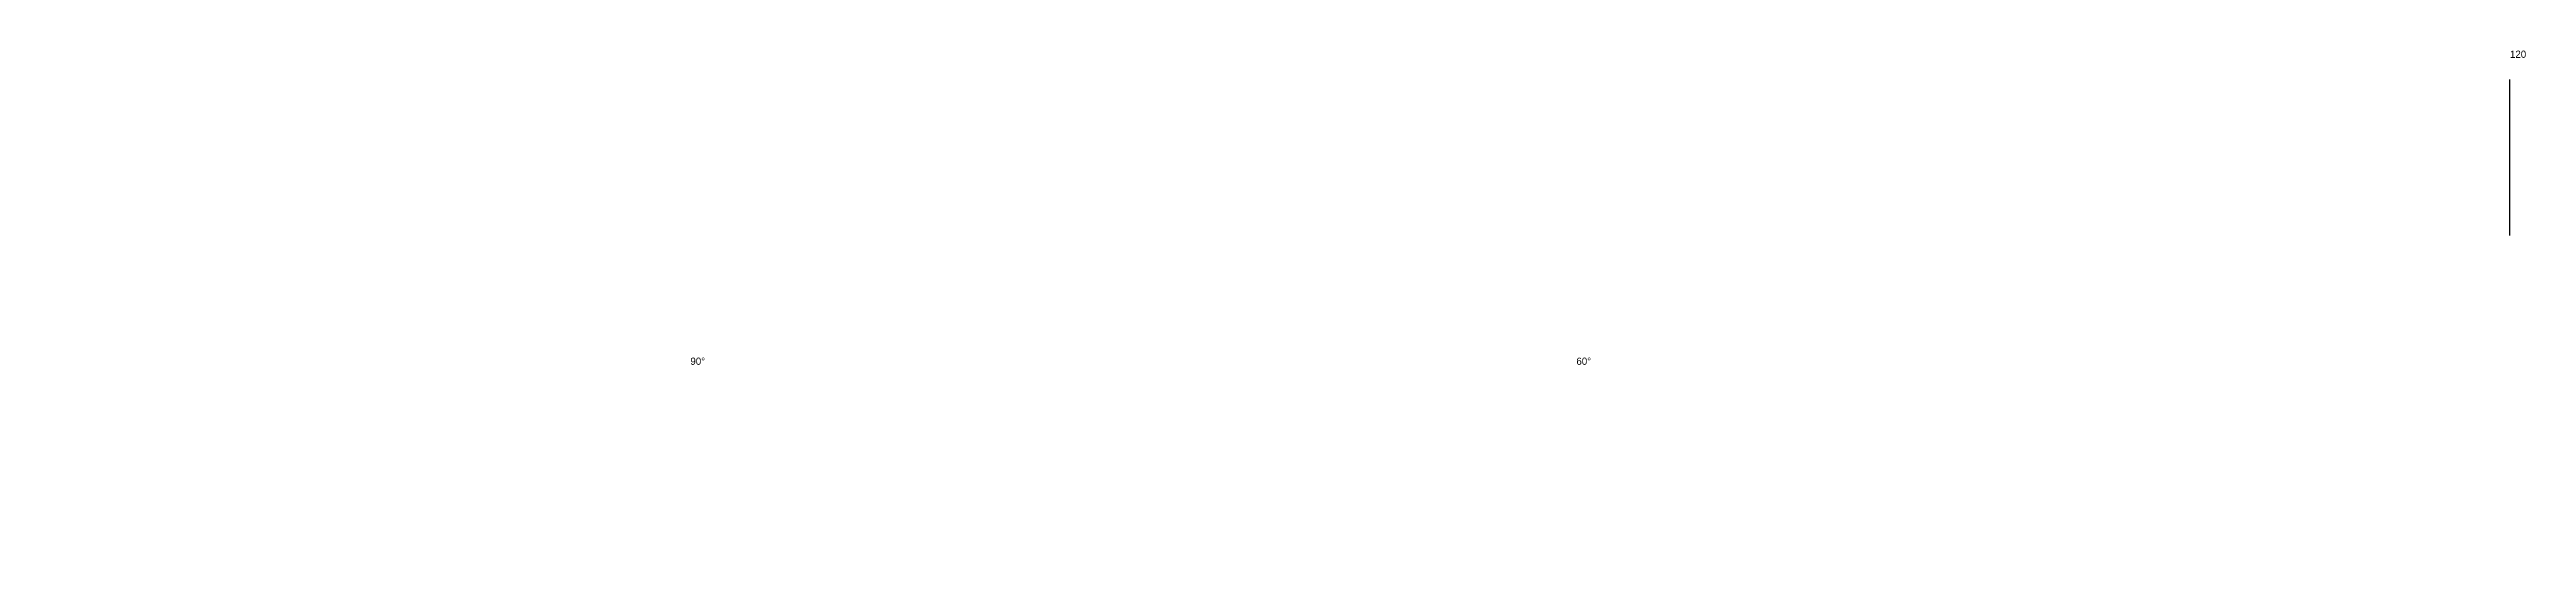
# Model space of a CAD drawing. Extents: x -3 to 120, y 0 to 16.
# Drawn here: x 58.9 to 120.4, y 0 to 12.7 of the extents above; entities that cross this region are included whole.
import ezdxf
from ezdxf.enums import TextEntityAlignment as Align

# ---------------------------------------------------------------- set-up
doc = ezdxf.new("R2010")
doc.units = 0
doc.layers.add('GEN', color=7, linetype='Continuous')
doc.dimstyles.get("Standard").update_dxf_attribs({"dimtxt": 0.18, "dimasz": 0.18, "dimexe": 1.25, "dimexo": 0.625, "dimtad": 1, "dimdsep": 46, "dimtxsty": 'Standard', "dimcen": 0.09, "dimadec": 0, "dimazin": 0, "dimtfac": 1, "dimtofl": 0, "dimtmove": 0, "dimatfit": 3, "dimfxl": 1, "dimarcsym": 0})

# ---------------------------------------------------------------- blocks, each defined once
blk = doc.blocks.new('*D9001')
blk.add_text('90°', height=0.18).set_placement((75, 5), align=Align.MIDDLE_CENTER)
blk = doc.blocks.new('*D122')
blk.add_text('60°', height=0.18).set_placement((97, 5), align=Align.MIDDLE_CENTER)
blk = doc.blocks.new('*D126')
for p, q in [((120, 11.64), (120, 12)), ((120, 8.125), (120, 11.64)), ((120, 11.64), (120, 11.64))]:
    blk.add_line(p, q)
at = {"layer": 'defpoints'}
for p in [(120, 7.5), (0, 0)]:
    blk.add_point(p, dxfattribs=at)
at = {"insert": (120, 12.625), "char_height": 0.18, "attachment_point": 4}
blk.add_mtext('120', dxfattribs=at)

msp = doc.modelspace()

# ---------------------------------------------------------------- dimensions: what is measured, and where the dimension line sits
at = {"layer": 'GEN'}
dim = msp.add_ordinate_dim(feature_location=(120, 7.5), offset=(0, 4.5), dtype=1, origin=(0, 0), text='120', dimstyle='Standard', override={"dimpost": '<>'}, dxfattribs=at)
dim.commit()
dim.dimension.update_dxf_attribs({"geometry": '*D126', "text_midpoint": (120, 12.625)})
dim = msp.add_angular_dim_2l(base=(75, 5), line1=((70, 0), (80, 0)), line2=((70, 0), (70, 10)), dimstyle='Standard', override={"dimpost": '<>'}, dxfattribs=at)
dim.commit()
dim.dimension.update_dxf_attribs({"geometry": '*D9001', "text_midpoint": (75, 5)})
dim = msp.add_angular_dim_3p(base=(97, 5), center=(90, 0), p1=(100, 0), p2=(95, 8.66), dimstyle='Standard', override={"dimpost": '<>'}, dxfattribs=at)
dim.commit()
dim.dimension.update_dxf_attribs({"geometry": '*D122', "text_midpoint": (97, 5)})

doc.saveas('drawing.dxf')
